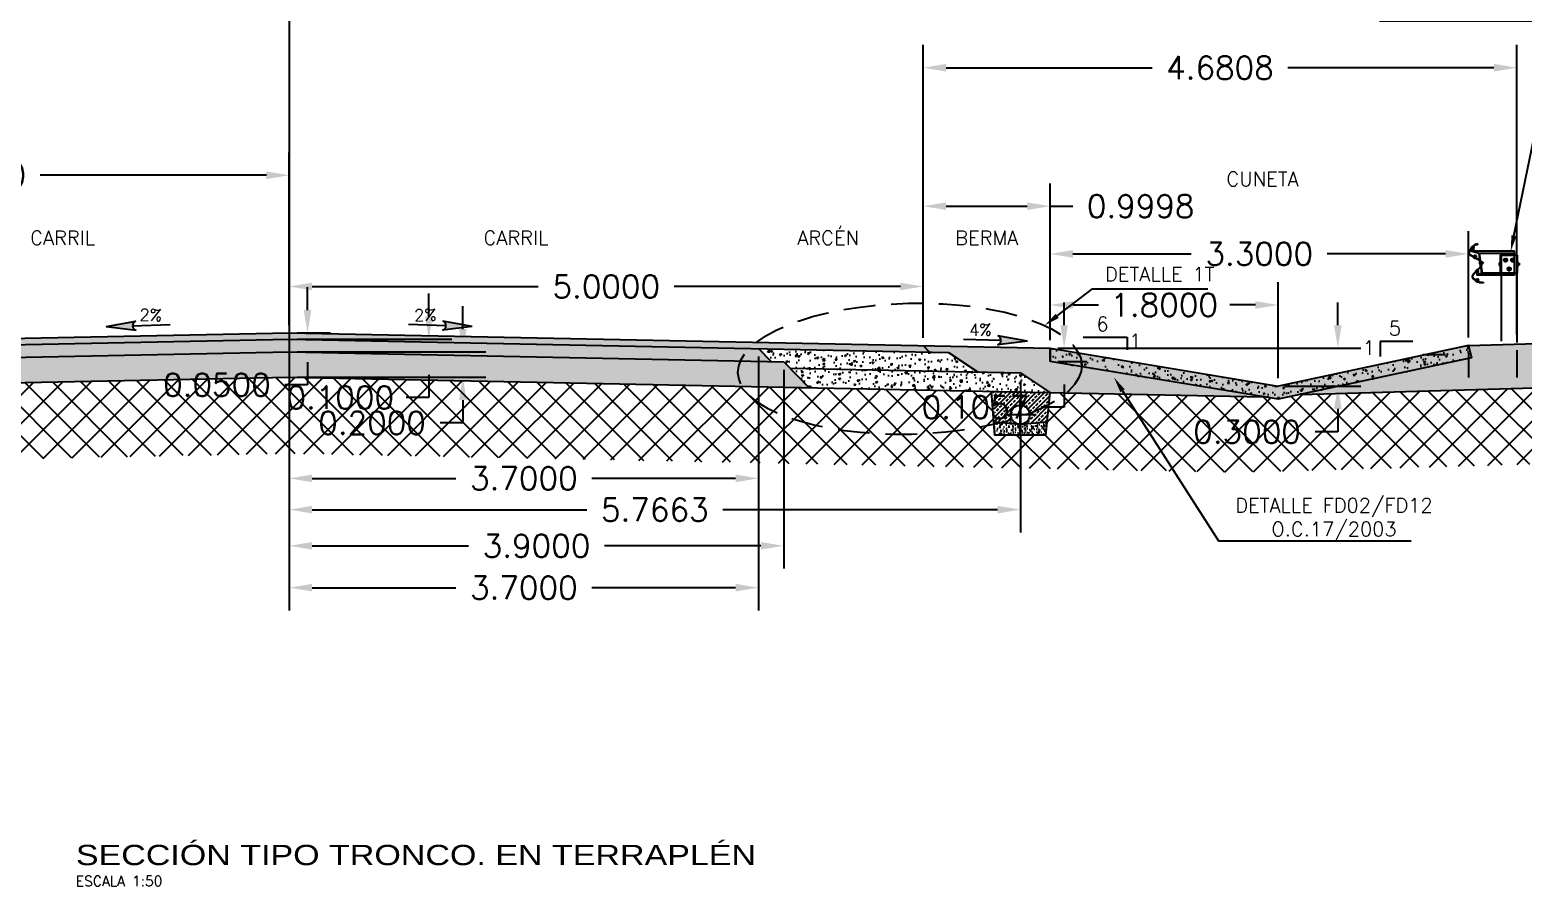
# Model space of a CAD drawing. Header units: metres. Extents: x 750563 to 756046, y 4495933 to 4497284.
# Drawn here: x 755691.18 to 755702.96, y 4496163.18 to 4496169.94 of the extents above; entities that cross this region are included whole.
import ezdxf
from ezdxf import colors
from ezdxf.entities.mleader import LeaderData, LeaderLine
from ezdxf.enums import TextEntityAlignment as Align
from ezdxf.math import Vec2, Vec3

# ---------------------------------------------------------------- set-up
doc = ezdxf.new("R2010")
doc.units = ezdxf.units.M
doc.linetypes.add('kv_TRAZOS', pattern=[0.75, 0.5, -0.25])
for name, color, linetype in [('00_EJES', 2, 'Continuous'), ('00_TEXTO DETALLES', 7, 'Continuous'), ('00_TEXTOS', 7, 'Continuous'), ('00_TITULOS', 190, 'Continuous'), ('00_VISTO', 7, 'Continuous'), ('00_VISTO2', 3, 'Continuous'), ('00TRAMA251', 251, 'Continuous'), ('00TRAMA252', 252, 'Continuous'), ('00TRAMA253', 253, 'Continuous'), ('00TRAMA254', 254, 'Continuous'), ('00TRAMA32', 32, 'Continuous'), ('00TRAMA36', 36, 'Continuous')]:
    doc.layers.add(name, color=color, linetype=linetype)
doc.styles.get("Standard").update_dxf_attribs({"font": 'simplex.shx'})
doc.styles.add('STYLE2', font='')
doc.styles.get('STYLE2').set_extended_font_data('Swis721 LtEx BT')
doc.dimstyles.get("Standard").update_dxf_attribs({"dimtxt": 0.18, "dimasz": 0.18, "dimexe": 0.18, "dimexo": 0.0625, "dimgap": 0.09, "dimtad": 0, "dimtih": 1, "dimtoh": 1, "dimdec": 4, "dimzin": 0, "dimdsep": 46, "dimtxsty": 'Standard', "dimcen": 0.09, "dimadec": 0, "dimazin": 0, "dimtfac": 1, "dimtdec": 4, "dimtofl": 0, "dimtmove": 0, "dimatfit": 3, "dimfxl": 1, "dimtolj": 1, "dimtzin": 0, "dimarcsym": 0})
pattern_1 = [(37.5, (755569.848755, 4496163.985406), (-0.001600031, 0.048941324), [0, -0.038608, 0, -0.04318, 0, -0.041275]), (7.5, (755569.848755, 4496163.985406), (0.044952328, 0.07168251), [0, -0.020828, 0, -0.034798, 0, -0.013335]), (327.5, (755569.817513, 4496163.985406), (0.079099237, 0.000143718), [0, -0.0127, 0, -0.04572, 0, -0.05969]), (317.5, (755569.81751, 4496163.985406), (0.076355645, 0.022292932), [0, -0.00635, 0, -0.029972, 0, -0.03429])]
pattern_2 = [(50, (755627.28968, 4495940.99381), (0.145747735, -0.01275127), [0.01524, -0.16764]), (355, (755627.28968, 4495940.99381), (-0.02819426, 0.15284531), [0.012192, -0.134112]), (100.451, (755627.30182, 4495940.99275), (0.117554, 0.14009335), [0.012952, -0.142472]), (46.1842, (755627.28968, 4495941.03445), (0.21686323, -0.03363386), [0.02286, -0.25146]), (96.6356, (755627.30775, 4495941.03165), (0.18992339, 0.19794044), [0.019428, -0.213708]), (351.184, (755627.28968, 4495941.03445), (0.18992368, 0.1979401), [0.018288, -0.201168]), (21, (755627.31, 4495941.02429), (0.121291904, -0.081812415), [0.01524, -0.16764]), (326, (755627.31, 4495941.0243), (0.04944162, 0.14735037), [0.012192, -0.134112]), (71.4514, (755627.3201, 4495941.01747), (0.17073319, 0.06553829), [0.012952, -0.142472]), (37.5, (755627.28968, 4495940.99381), (0.002470883, 0.067644031), [0, -0.1324864, 0, -0.136144, 0, -0.13462]), (7.5, (755627.28968, 4495940.99381), (0.05345573, 0.08014446), [0, -0.0776224, 0, -0.1294384, 0, -0.051308]), (327.5, (755627.244364, 4495940.99381), (0.108472476, -0.004582995), [0, -0.0508, 0, -0.158496, 0, -0.210312]), (317.5, (755627.22404, 4495940.99381), (0.118503345, 0.020341193), [0, -0.06604, 0, -0.1052576, 0, -0.149352])]

# ---------------------------------------------------------------- blocks, each defined once
blk = doc.blocks.new('Barrera')
at = {"layer": '00TRAMA251'}
for p, q in [((-0.072, 0.747), (-0.071, 0.75)), ((-0.072, 0.747), (-0.047, 0.739)), ((-0.071, 0.75), (-0.045, 0.742)), ((-0.047, 0.739), (-0.01, 0.701)), ((-0.045, 0.742), (-0.008, 0.703)), ((-0.037, 0.727), (-0.043, 0.721)), ((-0.043, 0.711), (-0.038, 0.715)), ((-0.043, 0.711), (-0.037, 0.705)), ((-0.029, 0.707), (-0.042, 0.718)), ((-0.04, 0.708), (-0.021, 0.726)), ((-0.033, 0.723), (-0.039, 0.717)), ((-0.037, 0.705), (-0.033, 0.71)), ((-0.018, 0.713), (-0.035, 0.731)), ((-0.022, 0.714), (-0.035, 0.726)), ((-0.025, 0.715), (-0.031, 0.71)), ((-0.021, 0.711), (-0.027, 0.706)), ((-0.397, 0.598), (-0.397, 0.583)), ((-0.396, 0.601), (-0.392, 0.601)), ((-0.396, 0.596), (-0.392, 0.596)), ((-0.389, 0.601), (-0.392, 0.601)), ((-0.389, 0.596), (-0.392, 0.596)), ((-0.388, 0.603), (-0.388, 0.577)), ((-0.386, 0.603), (-0.388, 0.603)), ((-0.388, 0.598), (-0.388, 0.583)), ((-0.386, 0.661), (-0.362, 0.661)), ((-0.386, 0.52), (-0.386, 0.661)), ((-0.386, 0.577), (-0.386, 0.603)), ((-0.379, 0.661), (-0.379, 0.52)), ((-0.362, 0.693), (-0.013, 0.693)), ((-0.362, 0.676), (-0.362, 0.693)), ((-0.362, 0.676), (-0.082, 0.676)), ((-0.362, 0.52), (-0.362, 0.676)), ((-0.259, 0.661), (-0.362, 0.661)), ((-0.36, 0.623), (-0.353, 0.635)), ((-0.36, 0.623), (-0.353, 0.611)), ((-0.34, 0.635), (-0.353, 0.635)), ((-0.34, 0.611), (-0.353, 0.611)), ((-0.333, 0.623), (-0.34, 0.635)), ((-0.333, 0.623), (-0.34, 0.611)), ((-0.305, 0.623), (-0.298, 0.635)), ((-0.305, 0.623), (-0.298, 0.611)), ((-0.285, 0.635), (-0.298, 0.635)), ((-0.285, 0.611), (-0.298, 0.611)), ((-0.278, 0.623), (-0.285, 0.635)), ((-0.278, 0.623), (-0.285, 0.611)), ((-0.259, 0.52), (-0.259, 0.661)), ((-0.252, 0.577), (-0.252, 0.603)), ((-0.252, 0.603), (-0.25, 0.603)), ((-0.25, 0.603), (-0.25, 0.577)), ((-0.25, 0.598), (-0.25, 0.583)), ((-0.249, 0.601), (-0.246, 0.601)), ((-0.249, 0.596), (-0.246, 0.596)), ((-0.242, 0.601), (-0.246, 0.601)), ((-0.242, 0.596), (-0.246, 0.596)), ((-0.241, 0.598), (-0.241, 0.583)), ((-0.117, 0.602), (-0.085, 0.598)), ((-0.112, 0.605), (-0.113, 0.597)), ((-0.113, 0.597), (-0.107, 0.596)), ((-0.112, 0.605), (-0.106, 0.604)), ((-0.108, 0.52), (-0.085, 0.676)), ((-0.108, 0.592), (-0.105, 0.608)), ((-0.099, 0.588), (-0.107, 0.589)), ((-0.098, 0.593), (-0.106, 0.594)), ((-0.104, 0.52), (-0.082, 0.676)), ((-0.097, 0.604), (-0.104, 0.606)), ((-0.096, 0.61), (-0.103, 0.611)), ((-0.1, 0.605), (-0.102, 0.593)), ((-0.097, 0.59), (-0.095, 0.607)), ((-0.096, 0.581), (-0.094, 0.595)), ((-0.093, 0.592), (-0.095, 0.593)), ((-0.091, 0.61), (-0.093, 0.596)), ((-0.091, 0.605), (-0.093, 0.605)), ((-0.091, 0.592), (-0.093, 0.592)), ((-0.092, 0.586), (-0.088, 0.61)), ((-0.092, 0.582), (-0.09, 0.596)), ((-0.089, 0.605), (-0.091, 0.605)), ((-0.088, 0.61), (-0.09, 0.596)), ((-0.085, 0.598), (-0.09, 0.598)), ((-0.082, 0.676), (-0.013, 0.693)), ((-0.079, 0.628), (-0.015, 0.663)), ((-0.078, 0.625), (-0.014, 0.66)), ((-0.057, 0.641), (-0.061, 0.647)), ((-0.052, 0.661), (-0.059, 0.658)), ((-0.059, 0.658), (-0.056, 0.652)), ((-0.059, 0.65), (-0.045, 0.658)), ((-0.052, 0.644), (-0.056, 0.65)), ((-0.056, 0.637), (-0.035, 0.649)), ((-0.055, 0.66), (-0.043, 0.637)), ((-0.054, 0.641), (-0.04, 0.65)), ((-0.052, 0.661), (-0.049, 0.656)), ((-0.043, 0.649), (-0.047, 0.656)), ((-0.038, 0.652), (-0.042, 0.659)), ((-0.396, 0.586), (-0.392, 0.586)), ((-0.396, 0.581), (-0.392, 0.581)), ((-0.389, 0.586), (-0.392, 0.586)), ((-0.389, 0.581), (-0.392, 0.581)), ((-0.388, 0.577), (-0.386, 0.577)), ((-0.362, 0.52), (-0.386, 0.52)), ((-0.381, 0.52), (-0.104, 0.52)), ((-0.362, 0.503), (-0.362, 0.52)), ((-0.362, 0.503), (-0.062, 0.503)), ((-0.332, 0.553), (-0.326, 0.565)), ((-0.332, 0.553), (-0.326, 0.541)), ((-0.312, 0.565), (-0.326, 0.565)), ((-0.312, 0.541), (-0.326, 0.541)), ((-0.305, 0.553), (-0.312, 0.565)), ((-0.305, 0.553), (-0.312, 0.541)), ((-0.259, 0.52), (-0.252, 0.52)), ((-0.25, 0.577), (-0.252, 0.577)), ((-0.249, 0.586), (-0.246, 0.586)), ((-0.249, 0.581), (-0.246, 0.581)), ((-0.242, 0.586), (-0.246, 0.586)), ((-0.242, 0.581), (-0.246, 0.581)), ((-0.104, 0.52), (-0.062, 0.503)), ((-0.089, 0.562), (-0.037, 0.51)), ((-0.089, 0.446), (-0.043, 0.472)), ((-0.087, 0.564), (-0.035, 0.512)), ((-0.071, 0.475), (-0.078, 0.472)), ((-0.078, 0.464), (-0.064, 0.473)), ((-0.078, 0.472), (-0.074, 0.466)), ((-0.072, 0.543), (-0.077, 0.537)), ((-0.077, 0.527), (-0.073, 0.532)), ((-0.077, 0.527), (-0.072, 0.522)), ((-0.064, 0.523), (-0.076, 0.535)), ((-0.075, 0.524), (-0.056, 0.543)), ((-0.074, 0.474), (-0.061, 0.451)), ((-0.068, 0.539), (-0.073, 0.534)), ((-0.072, 0.522), (-0.067, 0.526)), ((-0.071, 0.475), (-0.068, 0.47)), ((-0.053, 0.53), (-0.07, 0.547)), ((-0.057, 0.531), (-0.069, 0.542)), ((-0.06, 0.532), (-0.065, 0.526)), ((-0.056, 0.528), (-0.061, 0.522)), ((-0.057, 0.467), (-0.061, 0.473)), ((-0.115, 0.445), (-0.116, 0.442)), ((-0.116, 0.442), (-0.088, 0.443)), ((-0.115, 0.445), (-0.089, 0.446)), ((-0.088, 0.443), (-0.041, 0.47)), ((-0.076, 0.455), (-0.08, 0.461)), ((-0.071, 0.458), (-0.075, 0.464)), ((-0.075, 0.451), (-0.053, 0.463)), ((-0.073, 0.455), (-0.059, 0.464)), ((-0.062, 0.464), (-0.066, 0.47))]:
    blk.add_line(p, q, dxfattribs=at)
for points in [[(-0.252, 0.52), (-0.252, 0.661), (-0.259, 0.661)], [(-0.379, 0.52), (-0.379, -0.026)], [(-0.259, -0.017), (-0.259, 0.52)]]:
    blk.add_lwpolyline(points, dxfattribs=at)
at = {"layer": '00TRAMA251', "extrusion": (0, 0, -1)}
for centre, major_axis, start_param, end_param in [((-0.039, 0.721), (0.00255, 0.00255), 2.239578, 4.001607), ((-0.027, 0.721), (0.00882, 0.00882), 2.657642, 3.583543), ((-0.037, 0.723), (0.00255, 0.00255), -0.902014, 0.860014), ((-0.036, 0.713), (0.0129, 0.0129), -0.709727, 0.754499), ((-0.037, 0.711), (-0.00882, 0.00882), 1.086845, 2.012747), ((-0.027, 0.709), (0.00255, 0.00255), 2.239578, 4.001607), ((-0.025, 0.711), (-0.00255, 0.00255), 0.668782, 2.43081), ((-0.393, 0.598), (-0.00228, 0.00228), 4.610001, 6.385573), ((-0.386, 0.591), (-0.00769, 0.00769), 5.019169, 5.976405), ((-0.391, 0.598), (0.00228, 0.00228), -0.102388, 1.673184), ((-0.399, 0.591), (0.00769, 0.00769), 0.30678, 1.264017), ((-0.346, 0.623), (0.00955, 0.00955), 3.926991, 10.210176), ((-0.346, 0.623), (0.00601, 0.00601), 3.926991, 10.210176), ((-0.291, 0.623), (0.00955, 0.00955), 3.926991, 10.210176), ((-0.291, 0.623), (0.00601, 0.00601), 3.926991, 10.210176), ((-0.239, 0.591), (-0.00769, 0.00769), 5.019169, 5.976405), ((-0.247, 0.598), (-0.00228, 0.00228), 4.610001, 6.385573), ((-0.244, 0.598), (-0.00228, 0.00228), 1.468408, 3.243981), ((-0.252, 0.591), (0.00769, 0.00769), 0.30678, 1.264017), ((-0.104, 0.591), (0.00255, 0.00255), 3.18707, 4.949098), ((-0.094, 0.598), (0.00882, 0.00882), 3.605133, 4.531034), ((-0.102, 0.608), (0.00255, 0.00255), 3.18707, 4.949098), ((-0.101, 0.591), (0.00255, 0.00255), 0.045477, 1.807505), ((-0.109, 0.601), (0.00882, 0.00882), 0.463541, 1.389442), ((-0.099, 0.608), (0.00255, 0.00255), 0.045477, 1.807505), ((-0.103, 0.6), (0.0129, 0.0129), 0.194378, 1.658604), ((-0.068, 0.607), (0.017, 0.017), 4.070108, 4.994643), ((-0.068, 0.607), (-0.0149, 0.0149), 5.640904, 6.565439), ((-0.058, 0.647), (-0.00255, 0.00255), 5.641836, 7.403865), ((-0.056, 0.644), (-0.00255, 0.00255), 2.500244, 4.262272), ((-0.046, 0.643), (0.00882, 0.00882), 4.489103, 5.415005), ((-0.052, 0.655), (0.0129, 0.0129), 1.121735, 2.585961), ((-0.054, 0.656), (-0.00882, 0.00882), 2.918307, 3.844208), ((-0.043, 0.655), (0.00255, 0.00255), 4.07104, 5.833068), ((-0.042, 0.653), (-0.00255, 0.00255), 2.500244, 4.262272), ((-0.027, 0.684), (0.017, 0.017), 0.012415, 1.85305), ((-0.027, 0.684), (0.0191, 0.0191), 0.012415, 1.85305), ((-0.393, 0.583), (0.00228, 0.00228), 3.039306, 4.814675), ((-0.391, 0.583), (-0.00228, 0.00228), 1.46851, 3.243879), ((-0.319, 0.553), (0.00955, 0.00955), 3.926991, 10.210176), ((-0.319, 0.553), (0.00601, 0.00601), 3.926991, 10.210176), ((-0.247, 0.583), (0.00228, 0.00228), 3.039306, 4.814675), ((-0.244, 0.583), (-0.00228, 0.00228), 1.46851, 3.243879), ((-0.072, 0.579), (-0.017, 0.017), 4.716369, 5.640904), ((-0.072, 0.579), (0.0149, 0.0149), 3.145572, 4.070108), ((-0.074, 0.537), (0.00255, 0.00255), 2.219631, 3.981659), ((-0.062, 0.538), (-0.00882, 0.00882), 4.208491, 5.134392), ((-0.072, 0.539), (-0.00255, 0.00255), 0.648834, 2.410863), ((-0.071, 0.529), (0.0129, 0.0129), -0.729674, 0.734552), ((-0.072, 0.527), (-0.00882, 0.00882), 1.066898, 1.992799), ((-0.062, 0.469), (-0.00255, 0.00255), 5.629331, 7.39136), ((-0.062, 0.526), (0.00255, 0.00255), 2.219631, 3.981659), ((-0.06, 0.528), (0.00255, 0.00255), -0.921962, 0.840066), ((-0.055, 0.493), (0.017, 0.017), 0.00398, 1.844615), ((-0.055, 0.493), (0.0191, 0.0191), 0.00398, 1.844615), ((-0.076, 0.461), (0.00255, 0.00255), 4.058535, 5.820563), ((-0.075, 0.458), (0.00255, 0.00255), 0.916942, 2.678971), ((-0.065, 0.458), (-0.00882, 0.00882), 6.047395, 6.973296), ((-0.071, 0.469), (-0.0129, 0.0129), 2.680026, 4.144252), ((-0.072, 0.47), (-0.00882, 0.00882), 2.905802, 3.831703), ((-0.061, 0.467), (0.00255, 0.00255), 0.916942, 2.678971)]:
    blk.add_ellipse(centre, major_axis=major_axis, ratio=1, start_param=start_param, end_param=end_param, dxfattribs=at)
blk = doc.blocks.new('*D161')
at = {"color": 0, "lineweight": -2, "transparency": 16777216}
for p, q in [((755688.225, 4496167.509), (755688.225, 4496168.97)), ((755693.225, 4496167.609), (755693.225, 4496168.97)), ((755688.405, 4496168.79), (755690.189, 4496168.79)), ((755693.045, 4496168.79), (755691.261, 4496168.79))]:
    blk.add_line(p, q, dxfattribs=at)
at = {"color": 0, "transparency": 16777216}
for points in [[(755688.405, 4496168.82), (755688.405, 4496168.76), (755688.225, 4496168.79)], [(755693.045, 4496168.82), (755693.045, 4496168.76), (755693.225, 4496168.79)]]:
    blk.add_solid(points, dxfattribs=at)
at = {"layer": 'Defpoints', "color": 0, "transparency": 16777216}
for p in [(755693.225, 4496168.79), (755693.225, 4496167.547), (755688.225, 4496167.447)]:
    blk.add_point(p, dxfattribs=at)
at = {"color": 0, "transparency": 16777216, "insert": (755690.725, 4496168.79), "char_height": 0.18, "attachment_point": 5}
blk.add_mtext('\\A1;5.0000', dxfattribs=at)
blk = doc.blocks.new('*D162')
at = {"color": 0, "lineweight": -2, "transparency": 16777216}
for p, q in [((755693.369, 4496167.727), (755693.369, 4496167.907)), ((755693.287, 4496167.547), (755693.549, 4496167.547)), ((755693.287, 4496167.497), (755693.549, 4496167.497)), ((755693.369, 4496167.317), (755693.369, 4496167.137)), ((755693.369, 4496167.137), (755693.189, 4496167.137))]:
    blk.add_line(p, q, dxfattribs=at)
at = {"color": 0, "transparency": 16777216}
for points in [[(755693.339, 4496167.727), (755693.399, 4496167.727), (755693.369, 4496167.547)], [(755693.339, 4496167.317), (755693.399, 4496167.317), (755693.369, 4496167.497)]]:
    blk.add_solid(points, dxfattribs=at)
at = {"layer": 'Defpoints', "color": 0, "transparency": 16777216}
for p in [(755693.225, 4496167.547), (755693.225, 4496167.497), (755693.369, 4496167.497)]:
    blk.add_point(p, dxfattribs=at)
at = {"color": 0, "transparency": 16777216, "insert": (755692.654, 4496167.137), "char_height": 0.18, "attachment_point": 5}
blk.add_mtext('\\A1;0.0500', dxfattribs=at)
blk = doc.blocks.new('*D163')
at = {"color": 0, "lineweight": -2, "transparency": 16777216}
for p, q in [((755694.326, 4496167.677), (755694.326, 4496167.857)), ((755693.287, 4496167.497), (755694.506, 4496167.497)), ((755693.287, 4496167.397), (755694.506, 4496167.397)), ((755694.326, 4496167.217), (755694.326, 4496167.037)), ((755694.326, 4496167.037), (755694.146, 4496167.037))]:
    blk.add_line(p, q, dxfattribs=at)
at = {"color": 0, "transparency": 16777216}
for points in [[(755694.296, 4496167.677), (755694.356, 4496167.677), (755694.326, 4496167.497)], [(755694.296, 4496167.217), (755694.356, 4496167.217), (755694.326, 4496167.397)]]:
    blk.add_solid(points, dxfattribs=at)
at = {"layer": 'Defpoints', "color": 0, "transparency": 16777216}
for p in [(755693.225, 4496167.497), (755693.225, 4496167.397), (755694.326, 4496167.397)]:
    blk.add_point(p, dxfattribs=at)
at = {"color": 0, "transparency": 16777216, "insert": (755693.627, 4496167.037), "char_height": 0.18, "attachment_point": 5}
blk.add_mtext('\\A1;0.1000', dxfattribs=at)
blk = doc.blocks.new('*D164')
at = {"color": 0, "lineweight": -2, "transparency": 16777216}
for p, q in [((755694.594, 4496167.577), (755694.594, 4496167.757)), ((755693.287, 4496167.397), (755694.774, 4496167.397)), ((755693.287, 4496167.197), (755694.774, 4496167.197)), ((755694.594, 4496167.017), (755694.594, 4496166.837)), ((755694.594, 4496166.837), (755694.414, 4496166.837))]:
    blk.add_line(p, q, dxfattribs=at)
at = {"color": 0, "transparency": 16777216}
for points in [[(755694.564, 4496167.577), (755694.624, 4496167.577), (755694.594, 4496167.397)], [(755694.564, 4496167.017), (755694.624, 4496167.017), (755694.594, 4496167.197)]]:
    blk.add_solid(points, dxfattribs=at)
at = {"layer": 'Defpoints', "color": 0, "transparency": 16777216}
for p in [(755693.225, 4496167.397), (755693.225, 4496167.197), (755694.594, 4496167.197)]:
    blk.add_point(p, dxfattribs=at)
at = {"color": 0, "transparency": 16777216, "insert": (755693.878, 4496166.837), "char_height": 0.18, "attachment_point": 5}
blk.add_mtext('\\A1;0.2000', dxfattribs=at)
blk = doc.blocks.new('*D165')
at = {"color": 0, "lineweight": -2, "transparency": 16777216}
for p, q in [((755693.225, 4496167.609), (755693.225, 4496168.093)), ((755698.225, 4496167.509), (755698.225, 4496168.093)), ((755693.405, 4496167.913), (755695.189, 4496167.913)), ((755698.045, 4496167.913), (755696.261, 4496167.913))]:
    blk.add_line(p, q, dxfattribs=at)
at = {"color": 0, "transparency": 16777216}
for points in [[(755693.405, 4496167.943), (755693.405, 4496167.883), (755693.225, 4496167.913)], [(755698.045, 4496167.943), (755698.045, 4496167.883), (755698.225, 4496167.913)]]:
    blk.add_solid(points, dxfattribs=at)
at = {"layer": 'Defpoints', "color": 0, "transparency": 16777216}
for p in [(755698.225, 4496167.913), (755693.225, 4496167.547), (755698.225, 4496167.447)]:
    blk.add_point(p, dxfattribs=at)
at = {"color": 0, "transparency": 16777216, "insert": (755695.725, 4496167.913), "char_height": 0.18, "attachment_point": 5}
blk.add_mtext('\\A1;5.0000', dxfattribs=at)
blk = doc.blocks.new('*D166')
at = {"color": 0, "lineweight": -2, "transparency": 16777216}
for p, q in [((755693.225, 4496167.334), (755693.225, 4496165.973)), ((755698.991, 4496167.169), (755698.991, 4496165.973)), ((755693.405, 4496166.153), (755695.572, 4496166.153)), ((755698.811, 4496166.153), (755696.644, 4496166.153))]:
    blk.add_line(p, q, dxfattribs=at)
at = {"color": 0, "transparency": 16777216}
for points in [[(755693.405, 4496166.183), (755693.405, 4496166.123), (755693.225, 4496166.153)], [(755698.811, 4496166.183), (755698.811, 4496166.123), (755698.991, 4496166.153)]]:
    blk.add_solid(points, dxfattribs=at)
at = {"layer": 'Defpoints', "color": 0, "transparency": 16777216}
for p in [(755693.225, 4496167.397), (755698.991, 4496167.231), (755698.991, 4496166.153)]:
    blk.add_point(p, dxfattribs=at)
at = {"color": 0, "transparency": 16777216, "insert": (755696.108, 4496166.153), "char_height": 0.18, "attachment_point": 5}
blk.add_mtext('\\A1;5.7663', dxfattribs=at)
blk = doc.blocks.new('*D167')
at = {"color": 0, "lineweight": -2, "transparency": 16777216}
for p, q in [((755698.225, 4496167.509), (755698.225, 4496168.726)), ((755699.225, 4496167.489), (755699.225, 4496168.726)), ((755698.405, 4496168.546), (755699.045, 4496168.546)), ((755699.225, 4496168.546), (755699.405, 4496168.546))]:
    blk.add_line(p, q, dxfattribs=at)
at = {"color": 0, "transparency": 16777216}
for points in [[(755698.405, 4496168.576), (755698.405, 4496168.516), (755698.225, 4496168.546)], [(755699.045, 4496168.576), (755699.045, 4496168.516), (755699.225, 4496168.546)]]:
    blk.add_solid(points, dxfattribs=at)
at = {"layer": 'Defpoints', "color": 0, "transparency": 16777216}
for p in [(755699.225, 4496168.546), (755698.225, 4496167.447), (755699.225, 4496167.427)]:
    blk.add_point(p, dxfattribs=at)
at = {"color": 0, "transparency": 16777216, "insert": (755699.94, 4496168.546), "char_height": 0.18, "attachment_point": 5}
blk.add_mtext('\\A1;0.9998', dxfattribs=at)
blk = doc.blocks.new('*D168')
at = {"color": 0, "lineweight": -2, "transparency": 16777216}
for p, q in [((755693.225, 4496167.434), (755693.225, 4496165.358)), ((755696.925, 4496167.36), (755696.925, 4496165.358)), ((755693.405, 4496165.538), (755694.539, 4496165.538)), ((755696.745, 4496165.538), (755695.611, 4496165.538))]:
    blk.add_line(p, q, dxfattribs=at)
at = {"color": 0, "transparency": 16777216}
for points in [[(755693.405, 4496165.568), (755693.405, 4496165.508), (755693.225, 4496165.538)], [(755696.745, 4496165.568), (755696.745, 4496165.508), (755696.925, 4496165.538)]]:
    blk.add_solid(points, dxfattribs=at)
at = {"layer": 'Defpoints', "color": 0, "transparency": 16777216}
for p in [(755693.225, 4496167.497), (755696.925, 4496167.423), (755696.925, 4496165.538)]:
    blk.add_point(p, dxfattribs=at)
at = {"color": 0, "transparency": 16777216, "insert": (755695.075, 4496165.538), "char_height": 0.18, "attachment_point": 5}
blk.add_mtext('\\A1;3.7000', dxfattribs=at)
blk = doc.blocks.new('*D169')
at = {"color": 0, "lineweight": -2, "transparency": 16777216}
for p, q in [((755693.225, 4496167.334), (755693.225, 4496165.688)), ((755697.125, 4496167.256), (755697.125, 4496165.688)), ((755693.405, 4496165.868), (755694.639, 4496165.868)), ((755696.945, 4496165.868), (755695.711, 4496165.868))]:
    blk.add_line(p, q, dxfattribs=at)
at = {"color": 0, "transparency": 16777216}
for points in [[(755693.405, 4496165.898), (755693.405, 4496165.838), (755693.225, 4496165.868)], [(755696.945, 4496165.898), (755696.945, 4496165.838), (755697.125, 4496165.868)]]:
    blk.add_solid(points, dxfattribs=at)
at = {"layer": 'Defpoints', "color": 0, "transparency": 16777216}
for p in [(755693.225, 4496167.397), (755697.125, 4496167.319), (755697.125, 4496165.868)]:
    blk.add_point(p, dxfattribs=at)
at = {"color": 0, "transparency": 16777216, "insert": (755695.175, 4496165.868), "char_height": 0.18, "attachment_point": 5}
blk.add_mtext('\\A1;3.9000', dxfattribs=at)
blk = doc.blocks.new('*D170')
at = {"color": 0, "lineweight": -2, "transparency": 16777216}
for p, q in [((755693.225, 4496167.484), (755693.225, 4496166.22)), ((755696.925, 4496167.36), (755696.925, 4496166.22)), ((755693.405, 4496166.4), (755694.539, 4496166.4)), ((755696.745, 4496166.4), (755695.611, 4496166.4))]:
    blk.add_line(p, q, dxfattribs=at)
at = {"color": 0, "transparency": 16777216}
for points in [[(755693.405, 4496166.43), (755693.405, 4496166.37), (755693.225, 4496166.4)], [(755696.745, 4496166.43), (755696.745, 4496166.37), (755696.925, 4496166.4)]]:
    blk.add_solid(points, dxfattribs=at)
at = {"layer": 'Defpoints', "color": 0, "transparency": 16777216}
for p in [(755693.225, 4496167.547), (755696.925, 4496167.423), (755696.925, 4496166.4)]:
    blk.add_point(p, dxfattribs=at)
at = {"color": 0, "transparency": 16777216, "insert": (755695.075, 4496166.4), "char_height": 0.18, "attachment_point": 5}
blk.add_mtext('\\A1;3.7000', dxfattribs=at)
blk = doc.blocks.new('*D171')
at = {"color": 0, "lineweight": -2, "transparency": 16777216}
for p, q in [((755699.225, 4496167.489), (755699.225, 4496168.35)), ((755702.525, 4496167.511), (755702.525, 4496168.35)), ((755699.405, 4496168.17), (755700.339, 4496168.17)), ((755702.345, 4496168.17), (755701.411, 4496168.17))]:
    blk.add_line(p, q, dxfattribs=at)
at = {"color": 0, "transparency": 16777216}
for points in [[(755699.405, 4496168.2), (755699.405, 4496168.14), (755699.225, 4496168.17)], [(755702.345, 4496168.2), (755702.345, 4496168.14), (755702.525, 4496168.17)]]:
    blk.add_solid(points, dxfattribs=at)
at = {"layer": 'Defpoints', "color": 0, "transparency": 16777216}
for p in [(755702.525, 4496168.17), (755699.225, 4496167.427), (755702.525, 4496167.448)]:
    blk.add_point(p, dxfattribs=at)
at = {"color": 0, "transparency": 16777216, "insert": (755700.875, 4496168.17), "char_height": 0.18, "attachment_point": 5}
blk.add_mtext('\\A1;3.3000', dxfattribs=at)
blk = doc.blocks.new('*D172')
at = {"color": 0, "lineweight": -2, "transparency": 16777216}
for p, q in [((755699.336, 4496167.607), (755699.336, 4496167.787)), ((755699.287, 4496167.427), (755699.516, 4496167.427)), ((755699.287, 4496167.321), (755699.516, 4496167.321)), ((755699.336, 4496167.141), (755699.336, 4496166.961)), ((755699.336, 4496166.961), (755699.156, 4496166.961))]:
    blk.add_line(p, q, dxfattribs=at)
at = {"color": 0, "transparency": 16777216}
for points in [[(755699.306, 4496167.607), (755699.366, 4496167.607), (755699.336, 4496167.427)], [(755699.306, 4496167.141), (755699.366, 4496167.141), (755699.336, 4496167.321)]]:
    blk.add_solid(points, dxfattribs=at)
at = {"layer": 'Defpoints', "color": 0, "transparency": 16777216}
for p in [(755699.225, 4496167.427), (755699.225, 4496167.321), (755699.336, 4496167.321)]:
    blk.add_point(p, dxfattribs=at)
at = {"color": 0, "transparency": 16777216, "insert": (755698.637, 4496166.961), "char_height": 0.18, "attachment_point": 5}
blk.add_mtext('\\A1;0.1057', dxfattribs=at)
blk = doc.blocks.new('*D173')
at = {"color": 0, "lineweight": -2, "transparency": 16777216}
for p, q in [((755701.495, 4496167.607), (755701.495, 4496167.787)), ((755699.287, 4496167.427), (755701.675, 4496167.427)), ((755701.087, 4496167.127), (755701.675, 4496167.127)), ((755701.495, 4496166.947), (755701.495, 4496166.767)), ((755701.495, 4496166.767), (755701.315, 4496166.767))]:
    blk.add_line(p, q, dxfattribs=at)
at = {"color": 0, "transparency": 16777216}
for points in [[(755701.465, 4496167.607), (755701.525, 4496167.607), (755701.495, 4496167.427)], [(755701.465, 4496166.947), (755701.525, 4496166.947), (755701.495, 4496167.127)]]:
    blk.add_solid(points, dxfattribs=at)
at = {"layer": 'Defpoints', "color": 0, "transparency": 16777216}
for p in [(755699.225, 4496167.427), (755701.025, 4496167.127), (755701.495, 4496167.127)]:
    blk.add_point(p, dxfattribs=at)
at = {"color": 0, "transparency": 16777216, "insert": (755700.779, 4496166.767), "char_height": 0.18, "attachment_point": 5}
blk.add_mtext('\\A1;0.3000', dxfattribs=at)
blk = doc.blocks.new('*D174')
at = {"color": 0, "lineweight": -2, "transparency": 16777216}
for p, q in [((755699.225, 4496167.489), (755699.225, 4496167.947)), ((755701.025, 4496167.189), (755701.025, 4496167.947)), ((755699.405, 4496167.767), (755699.606, 4496167.767)), ((755700.845, 4496167.767), (755700.644, 4496167.767))]:
    blk.add_line(p, q, dxfattribs=at)
at = {"color": 0, "transparency": 16777216}
for points in [[(755699.405, 4496167.797), (755699.405, 4496167.737), (755699.225, 4496167.767)], [(755700.845, 4496167.797), (755700.845, 4496167.737), (755701.025, 4496167.767)]]:
    blk.add_solid(points, dxfattribs=at)
at = {"layer": 'Defpoints', "color": 0, "transparency": 16777216}
for p in [(755701.025, 4496167.767), (755699.225, 4496167.427), (755701.025, 4496167.127)]:
    blk.add_point(p, dxfattribs=at)
at = {"color": 0, "transparency": 16777216, "insert": (755700.125, 4496167.767), "char_height": 0.18, "attachment_point": 5}
blk.add_mtext('\\A1;1.8000', dxfattribs=at)
blk = doc.blocks.new('*D175')
at = {"color": 0, "lineweight": -2, "transparency": 16777216}
for p, q in [((755702.906, 4496167.41), (755702.906, 4496167.194)), ((755702.345, 4496167.374), (755702.165, 4496167.374)), ((755702.525, 4496167.386), (755702.525, 4496167.194)), ((755703.086, 4496167.374), (755703.266, 4496167.374))]:
    blk.add_line(p, q, dxfattribs=at)
at = {"color": 0, "transparency": 16777216}
for points in [[(755702.345, 4496167.404), (755702.345, 4496167.344), (755702.525, 4496167.374)], [(755703.086, 4496167.404), (755703.086, 4496167.344), (755702.906, 4496167.374)]]:
    blk.add_solid(points, dxfattribs=at)
at = {"layer": 'Defpoints', "color": 0, "transparency": 16777216}
for p in [(755702.525, 4496167.448), (755702.906, 4496167.473), (755702.906, 4496167.374)]:
    blk.add_point(p, dxfattribs=at)
at = {"color": 0, "transparency": 16777216, "insert": (755703.802, 4496167.374), "char_height": 0.18, "attachment_point": 5}
blk.add_mtext('\\A1;0.3808', dxfattribs=at)
blk = doc.blocks.new('*D196')
at = {"color": 0, "lineweight": -2, "transparency": 16777216}
for p, q in [((755698.225, 4496167.509), (755698.225, 4496169.818)), ((755702.906, 4496167.535), (755702.906, 4496169.818)), ((755698.405, 4496169.638), (755700.03, 4496169.638)), ((755702.726, 4496169.638), (755701.101, 4496169.638))]:
    blk.add_line(p, q, dxfattribs=at)
at = {"color": 0, "transparency": 16777216}
for points in [[(755698.405, 4496169.668), (755698.405, 4496169.608), (755698.225, 4496169.638)], [(755702.726, 4496169.668), (755702.726, 4496169.608), (755702.906, 4496169.638)]]:
    blk.add_solid(points, dxfattribs=at)
at = {"layer": 'Defpoints', "color": 0, "transparency": 16777216}
for p in [(755702.906, 4496169.638), (755698.225, 4496167.447), (755702.906, 4496167.473)]:
    blk.add_point(p, dxfattribs=at)
at = {"color": 0, "transparency": 16777216, "insert": (755700.565, 4496169.638), "char_height": 0.18, "attachment_point": 5}
blk.add_mtext('\\A1;4.6808', dxfattribs=at)

msp = doc.modelspace()

# ---------------------------------------------------------------- hatches: boundary and pattern name
at = {"layer": '00_TEXTOS'}
for points in [[(755692.01449, 4496167.64035, 0.32826208), (755691.98926, 4496167.60397, 0.32826208), (755692.01649, 4496167.56906), (755691.78129, 4496167.59814)], [(755694.4355, 4496167.64035, -0.32826208), (755694.46073, 4496167.60397, -0.32826208), (755694.4335, 4496167.56906), (755694.6687, 4496167.59814)], [(755699.0461, 4496167.48098), (755698.8129, 4496167.5232, -0.32826208), (755698.83813, 4496167.48682, -0.32826208), (755698.8109, 4496167.45191)]]:
    msp.add_hatch(color=256, dxfattribs=at).paths.add_polyline_path(points)
at = {"layer": '00TRAMA251'}
msp.add_hatch(color=256, dxfattribs=at).paths.add_polyline_path([(755698.27499, 4496167.39568), (755698.22499, 4496167.44669), (755693.22499, 4496167.54669), (755688.22499, 4496167.44669), (755688.17499, 4496167.39568), (755693.22499, 4496167.49668)])
h = msp.add_hatch(dxfattribs=at)
h.set_pattern_fill('AR-SAND', color=256, scale=0.001, style=0)
h.set_pattern_definition(pattern_1)
h.paths.add_polyline_path([(755700.90766, 4496167.04297), (755699.22499, 4496167.321), (755699.22477, 4496167.42669), (755698.22499, 4496167.44669), (755698.27499, 4496167.39568), (755698.42499, 4496167.39268), (755698.657, 4496167.23801), (755698.99134, 4496167.23132), (755699.22335, 4496167.07665)])
h = msp.add_hatch(dxfattribs=at)
h.set_pattern_fill('AR-CONC', color=256, scale=0.0008, style=0)
h.set_pattern_definition([(50, (755602.5973, 4495978.73001), (0.145747735, -0.01275127), [0.01524, -0.16764]), (355, (755602.5973, 4495978.73), (-0.02819426, 0.15284531), [0.012192, -0.134112]), (100.451, (755602.60945, 4495978.72894), (0.117554, 0.14009335), [0.012952, -0.142472]), (46.1842, (755602.5973, 4495978.77065), (0.21686323, -0.03363386), [0.02286, -0.25146]), (96.6356, (755602.61537, 4495978.76784), (0.18992339, 0.19794044), [0.019428, -0.213708]), (351.184, (755602.5973, 4495978.77065), (0.18992368, 0.1979401), [0.018288, -0.201168]), (21, (755602.61762, 4495978.76049), (0.121291904, -0.081812415), [0.01524, -0.16764]), (326, (755602.61762, 4495978.76049), (0.04944162, 0.14735037), [0.012192, -0.134112]), (71.4514, (755602.62773, 4495978.75367), (0.17073319, 0.06553829), [0.012952, -0.142472]), (37.5, (755602.5973, 4495978.73001), (0.002470883, 0.067644031), [0, -0.1324864, 0, -0.136144, 0, -0.13462]), (7.5, (755602.5973, 4495978.73001), (0.05345573, 0.08014446), [0, -0.0776224, 0, -0.1294384, 0, -0.051308]), (327.5, (755602.55199, 4495978.73001), (0.108472476, -0.004582995), [0, -0.0508, 0, -0.158496, 0, -0.210312]), (317.5, (755602.53167, 4495978.73001), (0.118503345, 0.020341193), [0, -0.06604, 0, -0.1052576, 0, -0.149352])])
h.paths.add_polyline_path([(755702.54925, 4496167.35143), (755702.525, 4496167.44845), (755701.02499, 4496167.12666), (755699.22499, 4496167.42666), (755699.22499, 4496167.321), (755700.96786, 4496167.03302), (755701.03111, 4496167.02511)])
h = msp.add_hatch(dxfattribs=at)
h.set_pattern_fill('AR-SAND', color=256, scale=0.001, style=0)
h.set_pattern_definition(pattern_1)
h.paths.add_polyline_path([(755703.69361, 4496167.1311), (755704.05385, 4496167.49135), (755702.52499, 4496167.44846), (755702.54926, 4496167.3514), (755701.1997, 4496167.06115)])
at = {"layer": '00TRAMA252'}
msp.add_hatch(color=256, dxfattribs=at).paths.add_polyline_path([(755689.52499, 4496167.42268), (755689.42499, 4496167.32066), (755693.22499, 4496167.39666), (755697.02499, 4496167.32066), (755696.92499, 4496167.42268), (755693.22499, 4496167.49668)])
at = {"layer": '00TRAMA253'}
h = msp.add_hatch(dxfattribs=at)
h.set_pattern_fill('ANSI37', color=256, scale=0.05, style=0)
h.set_pattern_definition([(45, (755680.6214, 4496166.44696), (-0.1122532, 0.1122532), []), (135, (755680.6214, 4496166.44696), (-0.1122532, -0.1122532), [])])
h.paths.add_polyline_path([(755693.22499, 4496166.5965), (755693.22499, 4496167.19662), (755687.68541, 4496167.08583), (755687.65867, 4496166.74091), (755687.25867, 4496166.74091), (755687.22499, 4496167.07662), (755685.54233, 4496167.04297), (755685.42499, 4496167.02358), (755685.25029, 4496167.06115), (755682.75638, 4496167.1311), (755681.46992, 4496168.41756), (755680.62139, 4496168.41756), (755682.50092, 4496166.53803), (755685.74791, 4496166.44696)])
h.paths.add_polyline_path([(755693.22499, 4496167.19662), (755693.22499, 4496166.5965), (755700.70208, 4496166.44696), (755703.94907, 4496166.53803), (755705.8286, 4496168.41756), (755704.98007, 4496168.41756), (755703.69361, 4496167.1311), (755701.1997, 4496167.06115), (755701.02499, 4496167.02358), (755700.90766, 4496167.04297), (755699.22335, 4496167.07665), (755699.18969, 4496166.74112), (755698.78969, 4496166.74112), (755698.76297, 4496167.08586)])
msp.add_hatch(color=256, dxfattribs=at).paths.add_polyline_path([(755693.22499, 4496167.19662), (755697.32499, 4496167.11462), (755697.12499, 4496167.31866), (755693.22499, 4496167.39666), (755689.32499, 4496167.31866), (755689.12499, 4496167.11462)])
h = msp.add_hatch(dxfattribs=at)
h.set_pattern_fill('ANSI37', color=256, scale=0.05, style=0)
h.set_pattern_definition([(45, (755682.8928, 4496163.50969), (-0.1122532, 0.1122532), []), (135, (755682.8928, 4496163.50969), (-0.1122532, -0.1122532), [])])
h.paths.add_polyline_path([(755693.22499, 4496166.58801), (755693.22499, 4496167.09672), (755693.22429, 4496167.09674), (755693.22429, 4496166.58801)])
h = msp.add_hatch(dxfattribs=at)
h.set_pattern_fill('ANSI33', color=256, scale=0.0075, style=0)
h.set_pattern_definition([(45, (755570.22745, 4496023.911355), (-0.03367596, 0.03367596), []), (45, (755570.261124, 4496023.911355), (-0.03367596, 0.03367596), [0.0238125, -0.01190625])])
edge = h.paths.add_edge_path()
edge.add_line((755699.20007, 4496166.84458), (755699.22335, 4496167.07665))
edge.add_line((755699.22335, 4496167.07665), (755698.77298, 4496167.08566))
edge.add_line((755698.77298, 4496167.08566), (755698.79161, 4496166.84527))
edge.add_line((755698.79161, 4496166.84527), (755698.98638, 4496166.82783))
edge.add_arc((755698.9997, 4496166.90163), 0.075, -79.76537, 259.76537, ccw=False)
edge.add_line((755699.01303, 4496166.82783), (755699.20007, 4496166.84458))
h = msp.add_hatch(dxfattribs=at)
h.set_pattern_fill('AR-SAND', color=256, scale=0.00075, angle=90, style=0)
h.set_pattern_definition([(127.5, (755570.217435, 4496023.911556), (-0.036705993, -0.0012000235), [0, -0.028956, 0, -0.032385, 0, -0.03095625]), (97.5, (755570.217435, 4496023.911556), (-0.053761883, 0.033714246), [0, -0.015621, 0, -0.0260985, 0, -0.01000125]), (57.5, (755570.217435, 4496023.888124), (-0.000107789, 0.059324428), [0, -0.009525, 0, -0.03429, 0, -0.0447675]), (47.5, (755570.217435, 4496023.888124), (-0.016719699, 0.057266734), [0, -0.0047625, 0, -0.022479, 0, -0.0257175])])
h.paths.add_polyline_path([(755699.20018, 4496166.84568), (755699.00301, 4496166.82803, -0.08955224), (755698.97636, 4496166.82803), (755698.78071, 4496166.84555), (755698.78969, 4496166.74112), (755699.18969, 4496166.74112)])
at = {"layer": '00TRAMA254'}
msp.add_hatch(color=256, dxfattribs=at).paths.add_polyline_path([(755702.54925, 4496167.35143), (755702.52496, 4496167.44859), (755701.02499, 4496167.12666), (755699.22499, 4496167.42666), (755699.22499, 4496167.321), (755700.96786, 4496167.03302), (755701.03111, 4496167.02511)])
at = {"layer": '00TRAMA32'}
h = msp.add_hatch(dxfattribs=at)
h.set_pattern_fill('AR-CONC', color=256, scale=0.0008, style=0)
h.set_pattern_definition(pattern_2)
h.paths.add_polyline_path([(755698.657, 4496167.23801), (755698.42499, 4496167.39268), (755696.92499, 4496167.42268), (755697.02499, 4496167.32066), (755697.12499, 4496167.31866), (755697.17499, 4496167.26765)])
at = {"layer": '00TRAMA36'}
h = msp.add_hatch(dxfattribs=at)
h.set_pattern_fill('AR-CONC', color=256, scale=0.0008, style=0)
h.set_pattern_definition(pattern_2)
h.paths.add_polyline_path([(755699.22335, 4496167.07665), (755698.99134, 4496167.23132), (755697.17499, 4496167.26765), (755697.32499, 4496167.11462)])

# ---------------------------------------------------------------- linework, layer by layer
at = {"layer": '00_EJES', "flags": 128}
for points in [[(755693.22499, 4496171.71718), (755693.22499, 4496165.97096)], [(755698.98969, 4496166.77475), (755698.98969, 4496167.02891)], [(755699.11677, 4496166.90183), (755698.86261, 4496166.90183)]]:
    msp.add_lwpolyline(points, dxfattribs=at)
at = {"layer": '00_TEXTO DETALLES', "color": 2, "linetype": 'kv_TRAZOS', "ltscale": 0.5}
msp.add_ellipse((755698.11957, 4496167.26357), major_axis=(1.3556, 0.03078), ratio=0.38130633, dxfattribs=at)
at = {"layer": '00_TEXTOS'}
for points in [[(755691.78129, 4496167.59814), (755692.01449, 4496167.64035)], [(755694.6687, 4496167.59814), (755694.4355, 4496167.64035)], [(755691.78129, 4496167.59814), (755692.01649, 4496167.56906)], [(755691.98926, 4496167.60397), (755692.28574, 4496167.61229)], [(755694.46073, 4496167.60397), (755694.16424, 4496167.61229)], [(755694.6687, 4496167.59814), (755694.4335, 4496167.56906)], [(755699.0461, 4496167.48098), (755698.8129, 4496167.5232)], [(755698.83813, 4496167.48682), (755698.54164, 4496167.49513)], [(755699.0461, 4496167.48098), (755698.8109, 4496167.45191)], [(755699.48554, 4496167.51321), (755699.83381, 4496167.51321)], [(755699.83381, 4496167.51321), (755699.83381, 4496167.41321)], [(755702.08752, 4496167.47836), (755701.82911, 4496167.47836)], [(755701.82911, 4496167.47836), (755701.82911, 4496167.36092)]]:
    msp.add_lwpolyline(points, dxfattribs=at)
for points in [[(755692.01449, 4496167.64035, 0.32826208), (755691.98926, 4496167.60397)], [(755694.46073, 4496167.60397, 0.32826208), (755694.4355, 4496167.64035)], [(755691.98926, 4496167.60397, 0.32826208), (755692.01649, 4496167.56906)], [(755694.4335, 4496167.56906, 0.32826208), (755694.46073, 4496167.60397)], [(755698.83813, 4496167.48682, 0.32826208), (755698.8129, 4496167.5232)], [(755698.8109, 4496167.45191, 0.32826208), (755698.83813, 4496167.48682)]]:
    msp.add_lwpolyline(points, format="xyb", dxfattribs=at)
at = {"layer": '00_VISTO', "flags": 128}
for points in [[(755698.76297, 4496167.08586), (755699.22335, 4496167.07665), (755699.18969, 4496166.74112), (755698.78969, 4496166.74112), (755698.76297, 4496167.08586)], [(755698.77903, 4496166.8457), (755698.98969, 4496166.82683), (755699.20035, 4496166.8457)]]:
    msp.add_lwpolyline(points, dxfattribs=at)
at = {"layer": '00_VISTO'}
msp.add_circle((755698.98969, 4496166.90183), 0.075, dxfattribs=at)
at = {"layer": '00_VISTO2'}
for p, q in [((755696.92499, 4496167.42268), (755697.02499, 4496167.32066)), ((755698.22499, 4496167.44669), (755698.27499, 4496167.39568)), ((755697.12499, 4496167.31866), (755697.32499, 4496167.11462)), ((755698.42499, 4496167.39268), (755698.657, 4496167.23801)), ((755698.99134, 4496167.23132), (755699.22335, 4496167.07665))]:
    msp.add_line(p, q, dxfattribs=at)
at = {"layer": '00_VISTO2', "flags": 128}
for points in [[(755687.22522, 4496167.42669), (755693.22499, 4496167.54669), (755699.22477, 4496167.42669)], [(755688.02499, 4496167.39268), (755693.22499, 4496167.49668), (755698.42499, 4496167.39268)], [(755689.32499, 4496167.31866), (755693.22499, 4496167.39666), (755697.12499, 4496167.31866)], [(755699.22499, 4496167.42669), (755699.22499, 4496167.321)], [(755685.54233, 4496167.04297), (755693.22499, 4496167.19662), (755700.90766, 4496167.04297)], [(755697.17499, 4496167.26765), (755698.99134, 4496167.23132)]]:
    msp.add_lwpolyline(points, dxfattribs=at)
at = {"layer": '00_VISTO2'}
for points in [[(755699.22477, 4496167.42669), (755701.02499, 4496167.12666)], [(755699.22499, 4496167.321), (755699.22477, 4496167.42669)], [(755702.52499, 4496167.44846), (755701.00397, 4496167.12134)], [(755702.52499, 4496167.44846), (755704.05385, 4496167.49135)], [(755702.52499, 4496167.44846), (755702.54925, 4496167.35145)], [(755701.02499, 4496167.02358), (755699.22499, 4496167.321)], [(755702.54926, 4496167.3514), (755701.02499, 4496167.02358)], [(755701.1997, 4496167.06115), (755703.69361, 4496167.1311)]]:
    msp.add_lwpolyline(points, dxfattribs=at)

# ---------------------------------------------------------------- block references
at = {"layer": '00TRAMA251', "xscale": -1}
msp.add_blockref('Barrera', (755702.52687, 4496167.49818), dxfattribs=at)

# ---------------------------------------------------------------- texts
at = {"layer": '00_TEXTOS'}
for s, p in [('CUNETA', (755700.90058, 4496168.7605)), ('CARRIL', (755691.4374, 4496168.29664)), ('CARRIL', (755695.01259, 4496168.29664)), ('ARCÉN', (755697.47499, 4496168.29664)), ('BERMA', (755698.72499, 4496168.29664))]:
    msp.add_text(s, height=0.1125, dxfattribs=at).set_placement(p, align=Align.MIDDLE_CENTER)
for s, rotation, p in [('2%%%', 358.393343, (755692.04286, 4496167.64471)), ('2%%%', 1.606657, (755694.21079, 4496167.6392)), ('4%%%', 1.606657, (755698.58818, 4496167.52205))]:
    msp.add_text(s, height=0.093748, rotation=rotation, dxfattribs=at).set_placement(p)
at = {"layer": '00_TEXTOS', "char_height": 0.1125, "width": 0.0572455, "attachment_point": 5}
for s, insert in [('6', (755699.63864, 4496167.61694)), ('5', (755701.94526, 4496167.58362)), ('1', (755699.89601, 4496167.48459)), ('1', (755701.74072, 4496167.42957))]:
    msp.add_mtext(s, dxfattribs=dict(at, insert=insert))
at = {"layer": '00_TITULOS', "style": 'STYLE2', "width": 1.2}
msp.add_text('SECCIÓN TIPO TRONCO. EN TERRAPLÉN', height=0.1599959, dxfattribs=at).set_placement((755691.5421, 4496163.3501))
at = {"layer": '00_TITULOS', "color": 7}
msp.add_text('ESCALA 1:50', height=0.079998, dxfattribs=at).set_placement((755691.5421, 4496163.18467))

# ---------------------------------------------------------------- dimensions: what is measured, and where the dimension line sits
for base, p1, p2, picture, middle in [((755702.9058, 4496169.63829), (755698.22499, 4496167.44669), (755702.9058, 4496167.47267), '*D196', (755700.5654, 4496169.63829)), ((755693.22499, 4496168.79025), (755688.22499, 4496167.44669), (755693.22499, 4496167.54669), '*D161', (755690.72499, 4496168.79025)), ((755699.22477, 4496168.54574), (755698.22499, 4496167.44669), (755699.22477, 4496167.42669), '*D167', (755699.94048, 4496168.54574)), ((755702.52499, 4496168.1704), (755699.22499, 4496167.42669), (755702.52499, 4496167.44846), '*D171', (755700.87499, 4496168.1704)), ((755698.22499, 4496167.91337), (755693.22499, 4496167.54669), (755698.22499, 4496167.44669), '*D165', (755695.72499, 4496167.91337)), ((755701.02499, 4496167.76677), (755699.22499, 4496167.42669), (755701.02499, 4496167.12666), '*D174', (755700.12499, 4496167.76677)), ((755696.92499, 4496166.40044), (755693.22499, 4496167.54669), (755696.92499, 4496167.42268), '*D170', (755695.07499, 4496166.40044)), ((755696.92499, 4496165.53822), (755693.22499, 4496167.49668), (755696.92499, 4496167.42268), '*D168', (755695.07499, 4496165.53822)), ((755698.9913438, 4496166.1527731), (755693.224994, 4496167.3966601), (755698.9913438, 4496167.2313231), '*D166', (755696.1081689, 4496166.1527731)), ((755697.12499, 4496165.86802), (755693.22499, 4496167.39666), (755697.12499, 4496167.31866), '*D169', (755695.17499, 4496165.86802)), ((755702.9058, 4496167.374), (755702.52499, 4496167.44846), (755702.9058, 4496167.47267), '*D175', (755703.80151, 4496167.374))]:
    dim = msp.add_linear_dim(base=base, p1=p1, p2=p2, dimstyle='Standard')
    dim.commit()
    dim.dimension.update_dxf_attribs({"geometry": picture, "text_midpoint": middle})
for base, p1, p2, picture, middle in [((755693.36934, 4496167.49668), (755693.22499, 4496167.54669), (755693.22499, 4496167.49668), '*D162', (755692.65363, 4496167.13668)), ((755694.32598, 4496167.39666), (755693.22499, 4496167.49668), (755693.22499, 4496167.39666), '*D163', (755693.62741, 4496167.03666)), ((755694.59357, 4496167.19662), (755693.22499, 4496167.39666), (755693.22499, 4496167.19662), '*D164', (755693.87785, 4496166.83662)), ((755699.33589, 4496167.321), (755699.22477, 4496167.42669), (755699.22499, 4496167.321), '*D172', (755698.63732, 4496166.961)), ((755701.49493, 4496167.12666), (755699.22499, 4496167.42669), (755701.02499, 4496167.12666), '*D173', (755700.77922, 4496166.76666))]:
    dim = msp.add_linear_dim(base=base, p1=p1, p2=p2, angle=90, dimstyle='Standard')
    dim.commit()
    dim.dimension.update_dxf_attribs({"geometry": picture, "text_midpoint": middle})

# ---------------------------------------------------------------- leaders
at = {"layer": '00_TEXTO DETALLES'}
ml = msp.add_multileader_mtext('Standard', dxfattribs=at)
ml.set_content('DETALLE 1T', color=256)
ml.set_leader_properties()
ml.build(insert=Vec2(0, 0))
ml.multileader.update_dxf_attribs({"text_left_attachment_type": 5, "text_right_attachment_type": 5, "dogleg_length": 0, "arrow_head_size": 0.125})
ctx = ml.context
ctx.base_point, ctx.char_height, ctx.arrow_head_size, ctx.landing_gap_size, ctx.plane_origin = Vec3(755699.56047, 4496167.89391), 0.1125, 0.125, 0.05, Vec3(755692.79057, 4496163.33914)
ctx.left_attachment, ctx.right_attachment, ctx.text_align_type = 5, 5, 1
notes = []
notes.append((ctx, [(0, (1, 1, 0), (755699.56047, 4496167.89391), (1, 0), 0, [(0, [(755699.1823, 4496167.60526)], 0, [])])]))
ctx.mtext.insert, ctx.mtext.alignment, ctx.mtext.line_spacing_style, ctx.mtext.flow_direction = Vec3(755700.08994, 4496168.06641), 2, 2, 5
ml = msp.add_multileader_mtext('Standard', dxfattribs=at)
ml.set_content('DETALLE FD02/FD12\\PO.C.17/2003', color=256)
ml.set_leader_properties()
ml.build(insert=Vec2(0, 0))
ml.multileader.update_dxf_attribs({"text_left_attachment_type": 5, "text_right_attachment_type": 5, "dogleg_length": 0, "arrow_head_size": 0.125})
ctx = ml.context
ctx.base_point, ctx.char_height, ctx.arrow_head_size, ctx.landing_gap_size, ctx.plane_origin = Vec3(755700.55451, 4496165.90607), 0.1125, 0.125, 0.05, Vec3(755699.15999, 4496160.2418)
ctx.left_attachment, ctx.right_attachment, ctx.text_align_type = 5, 5, 1
notes.append((ctx, [(0, (1, 1, 0), (755700.55451, 4496165.90607), (1, 0), 0, [(0, [(755699.72945, 4496167.19583)], 0, [])])]))
ctx.mtext.insert, ctx.mtext.alignment, ctx.mtext.line_spacing_style, ctx.mtext.flow_direction = Vec3(755701.46434, 4496166.24357), 2, 2, 5
at = {"layer": '00_TEXTOS'}
ml = msp.add_multileader_mtext('Standard', dxfattribs=at)
ml.set_content('B.M. N2,A,W4,1.3 \\PO B.M. H1,A,W4,1.3\\PVER TABLA(*)', color=256)
ml.set_leader_properties()
ml.build(insert=Vec2(0, 0))
ml.multileader.update_dxf_attribs({"text_left_attachment_type": 5, "text_right_attachment_type": 5, "dogleg_length": 0, "arrow_head_size": 0.125})
ctx = ml.context
ctx.base_point, ctx.char_height, ctx.arrow_head_size, ctx.landing_gap_size, ctx.plane_origin = Vec3(755701.52883, 4496170.00602), 0.1125, 0.125, 0.05, Vec3(755700.80067, 4496166.62947)
ctx.left_attachment, ctx.right_attachment, ctx.text_align_type = 5, 5, 1
notes.append((ctx, [(1, (1, 1, 0), (755703.23061, 4496170.00602), (-1, 0), 0, [(0, [(755702.8585, 4496168.19107)], 0, [])])]))
ctx.mtext.insert, ctx.mtext.alignment, ctx.mtext.line_spacing_style, ctx.mtext.flow_direction = Vec3(755702.35829, 4496170.53102), 2, 2, 5
for ctx, leaders in notes:
    for number, flags, end, landing, length, lines in leaders:
        leader = LeaderData()
        leader.index, (leader.has_last_leader_line, leader.has_dogleg_vector, leader.attachment_direction) = number, flags
        leader.last_leader_point, leader.dogleg_vector, leader.dogleg_length = Vec3(end), Vec3(landing), length
        for number, points, colour, breaks in lines:
            line = LeaderLine()
            line.index, line.vertices, line.color, line.breaks = number, Vec3.list(points), colors.encode_raw_color(colour), breaks
            leader.lines.append(line)
        ctx.leaders.append(leader)

doc.saveas('drawing.dxf')
